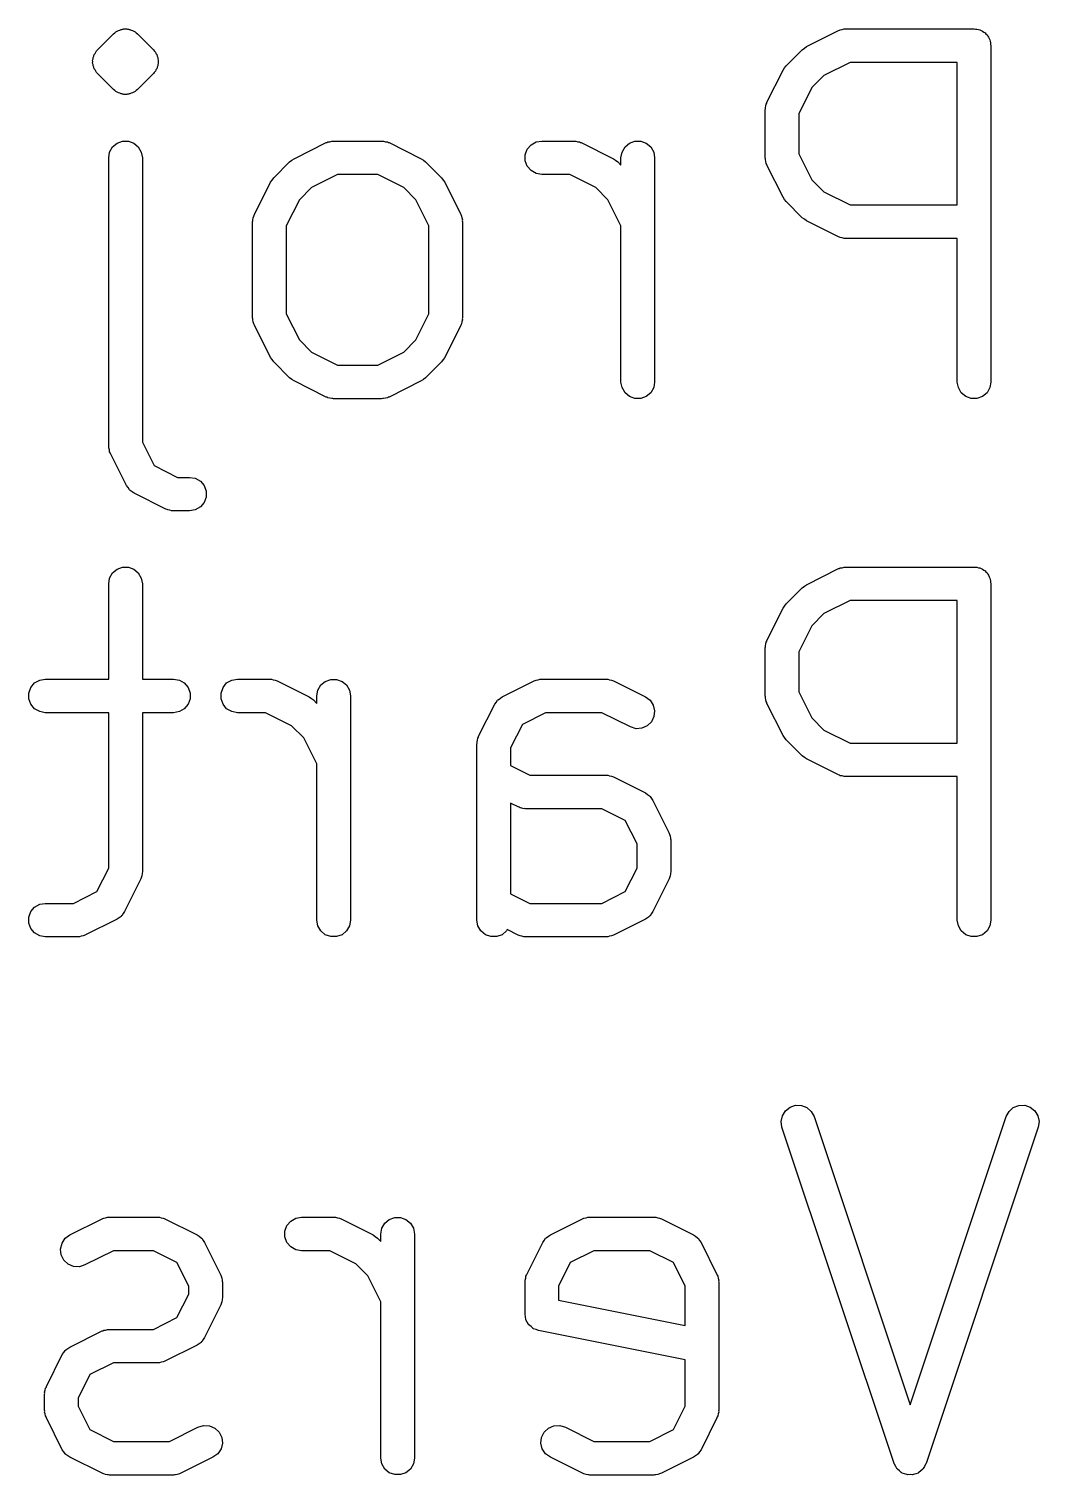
# Model space of a CAD drawing. Extents: x 105.4 to 186.8, y -135.5 to -88.6.
# Drawn here: x 158.91 to 163.41, y -112.51 to -106.06 of the extents above; entities that cross this region are included whole.
import ezdxf

# ---------------------------------------------------------------- set-up
doc = ezdxf.new("R2010")
doc.units = 0
doc.header["$MEASUREMENT"] = 0
doc.layers.add('BLACK', color=7, linetype='CONTINUOUS')

msp = doc.modelspace()

# ---------------------------------------------------------------- linework, layer by layer
at = {"layer": 'BLACK', "linetype": 'CONTINUOUS'}
for p, q in [((159.211, -106.157), (159.283, -106.086)), ((159.283, -106.086), (159.288, -106.082)), ((159.288, -106.082), (159.293, -106.077)), ((159.293, -106.077), (159.296, -106.076)), ((159.296, -106.076), (159.298, -106.074)), ((159.298, -106.074), (159.301, -106.072)), ((159.301, -106.072), (159.304, -106.071)), ((159.304, -106.071), (159.31, -106.069)), ((159.31, -106.069), (159.316, -106.066)), ((159.316, -106.066), (159.32, -106.066)), ((159.32, -106.066), (159.323, -106.065)), ((159.323, -106.065), (159.326, -106.065)), ((159.326, -106.065), (159.329, -106.064)), ((159.329, -106.064), (159.336, -106.064)), ((159.336, -106.064), (159.342, -106.064)), ((159.342, -106.064), (159.345, -106.065)), ((159.345, -106.065), (159.349, -106.065)), ((159.349, -106.065), (159.352, -106.066)), ((159.352, -106.066), (159.355, -106.066)), ((159.355, -106.066), (159.361, -106.069)), ((159.361, -106.069), (159.367, -106.071)), ((159.367, -106.071), (159.37, -106.072)), ((159.37, -106.072), (159.373, -106.074)), ((159.373, -106.074), (159.376, -106.076)), ((159.376, -106.076), (159.379, -106.077)), ((159.379, -106.077), (159.383, -106.082)), ((159.383, -106.082), (159.389, -106.086)), ((159.389, -106.086), (159.46, -106.157)), ((162.374, -106.143), (162.516, -106.071)), ((162.516, -106.071), (162.521, -106.07)), ((162.521, -106.07), (162.524, -106.068)), ((162.524, -106.068), (162.533, -106.067)), ((162.533, -106.067), (162.541, -106.064)), ((162.541, -106.064), (162.546, -106.064)), ((162.546, -106.064), (162.55, -106.064)), ((162.55, -106.064), (163.121, -106.064)), ((163.121, -106.064), (163.128, -106.065)), ((163.128, -106.065), (163.134, -106.065)), ((163.134, -106.065), (163.141, -106.067)), ((163.141, -106.067), (163.147, -106.068)), ((163.147, -106.068), (163.153, -106.071)), ((163.153, -106.071), (163.159, -106.074)), ((163.159, -106.074), (163.164, -106.078)), ((163.164, -106.078), (163.17, -106.081)), ((163.17, -106.081), (163.174, -106.086)), ((163.174, -106.086), (163.179, -106.09)), ((163.179, -106.09), (163.182, -106.096)), ((163.182, -106.096), (163.186, -106.101)), ((163.186, -106.101), (163.189, -106.107)), ((159.2, -106.173), (159.203, -106.167)), ((159.203, -106.167), (159.207, -106.162)), ((159.207, -106.162), (159.211, -106.157)), ((159.46, -106.157), (159.464, -106.162)), ((159.464, -106.162), (159.469, -106.167)), ((159.469, -106.167), (159.471, -106.173)), ((162.283, -106.228), (162.354, -106.157)), ((162.354, -106.157), (162.364, -106.15)), ((162.364, -106.15), (162.374, -106.143)), ((163.189, -106.107), (163.192, -106.113)), ((163.192, -106.113), (163.193, -106.119)), ((163.193, -106.119), (163.195, -106.126)), ((163.195, -106.126), (163.195, -106.132)), ((163.195, -106.132), (163.196, -106.139)), ((163.196, -106.139), (163.196, -107.639)), ((159.189, -106.203), (159.191, -106.197)), ((159.19, -106.21), (159.189, -106.203)), ((159.189, -106.217), (159.19, -106.21)), ((159.191, -106.223), (159.189, -106.217)), ((159.191, -106.197), (159.192, -106.191)), ((159.192, -106.229), (159.191, -106.223)), ((159.192, -106.191), (159.195, -106.185)), ((159.195, -106.235), (159.192, -106.229)), ((159.195, -106.185), (159.196, -106.178)), ((159.196, -106.178), (159.2, -106.173)), ((159.471, -106.173), (159.475, -106.178)), ((159.475, -106.178), (159.477, -106.185)), ((159.477, -106.185), (159.48, -106.191)), ((159.48, -106.229), (159.477, -106.235)), ((159.48, -106.191), (159.48, -106.197)), ((159.48, -106.197), (159.482, -106.203)), ((159.482, -106.217), (159.48, -106.223)), ((159.48, -106.223), (159.48, -106.229)), ((159.482, -106.203), (159.481, -106.21)), ((159.481, -106.21), (159.482, -106.217)), ((162.276, -106.238), (162.283, -106.228)), ((162.568, -106.214), (162.451, -106.272)), ((163.046, -106.214), (162.568, -106.214)), ((163.046, -106.849), (163.046, -106.214)), ((159.196, -106.242), (159.195, -106.235)), ((159.2, -106.247), (159.196, -106.242)), ((159.203, -106.253), (159.2, -106.247)), ((159.207, -106.258), (159.203, -106.253)), ((159.211, -106.263), (159.207, -106.258)), ((159.283, -106.334), (159.211, -106.263)), ((159.46, -106.263), (159.389, -106.334)), ((159.464, -106.258), (159.46, -106.263)), ((159.469, -106.253), (159.464, -106.258)), ((159.471, -106.247), (159.469, -106.253)), ((159.475, -106.242), (159.471, -106.247)), ((159.477, -106.235), (159.475, -106.242)), ((162.197, -106.391), (162.269, -106.248)), ((162.269, -106.248), (162.276, -106.238)), ((162.451, -106.272), (162.397, -106.326)), ((159.288, -106.338), (159.283, -106.334)), ((159.293, -106.343), (159.288, -106.338)), ((159.296, -106.344), (159.293, -106.343)), ((159.298, -106.346), (159.296, -106.344)), ((159.301, -106.348), (159.298, -106.346)), ((159.304, -106.349), (159.301, -106.348)), ((159.31, -106.351), (159.304, -106.349)), ((159.316, -106.354), (159.31, -106.351)), ((159.32, -106.354), (159.316, -106.354)), ((159.323, -106.355), (159.32, -106.354)), ((159.326, -106.355), (159.323, -106.355)), ((159.329, -106.356), (159.326, -106.355)), ((159.336, -106.356), (159.329, -106.356)), ((159.342, -106.356), (159.336, -106.356)), ((159.345, -106.355), (159.342, -106.356)), ((159.349, -106.355), (159.345, -106.355)), ((159.352, -106.354), (159.349, -106.355)), ((159.355, -106.354), (159.352, -106.354)), ((159.361, -106.351), (159.355, -106.354)), ((159.367, -106.349), (159.361, -106.351)), ((159.37, -106.348), (159.367, -106.349)), ((159.373, -106.346), (159.37, -106.348)), ((159.376, -106.344), (159.373, -106.346)), ((159.379, -106.343), (159.376, -106.344)), ((159.383, -106.338), (159.379, -106.343)), ((159.389, -106.334), (159.383, -106.338)), ((162.397, -106.326), (162.339, -106.442)), ((162.189, -106.424), (162.19, -106.42)), ((162.189, -106.639), (162.189, -106.424)), ((162.19, -106.416), (162.192, -106.407)), ((162.19, -106.42), (162.19, -106.416)), ((162.192, -106.407), (162.194, -106.399)), ((162.194, -106.399), (162.196, -106.395)), ((162.196, -106.395), (162.197, -106.391)), ((162.339, -106.442), (162.339, -106.621)), ((159.261, -106.639), (159.265, -106.613)), ((159.265, -106.613), (159.278, -106.59)), ((159.278, -106.59), (159.298, -106.574)), ((159.298, -106.574), (159.323, -106.565)), ((159.323, -106.565), (159.349, -106.565)), ((159.349, -106.565), (159.373, -106.574)), ((159.373, -106.574), (159.393, -106.59)), ((159.393, -106.59), (159.406, -106.613)), ((159.406, -106.613), (159.411, -106.639)), ((160.088, -106.643), (160.231, -106.571)), ((160.231, -106.571), (160.235, -106.57)), ((160.235, -106.57), (160.239, -106.568)), ((160.239, -106.568), (160.247, -106.567)), ((160.247, -106.567), (160.256, -106.564)), ((160.256, -106.564), (160.26, -106.564)), ((160.26, -106.564), (160.264, -106.564)), ((160.264, -106.564), (160.478, -106.564)), ((160.478, -106.564), (160.483, -106.564)), ((160.483, -106.564), (160.487, -106.564)), ((160.487, -106.564), (160.495, -106.567)), ((160.495, -106.567), (160.504, -106.568)), ((160.504, -106.568), (160.508, -106.57)), ((160.508, -106.57), (160.512, -106.571)), ((160.512, -106.571), (160.655, -106.643)), ((161.119, -106.626), (161.128, -106.601)), ((161.128, -106.601), (161.145, -106.581)), ((161.145, -106.581), (161.167, -106.568)), ((161.167, -106.568), (161.193, -106.564)), ((161.193, -106.564), (161.336, -106.564)), ((161.336, -106.564), (161.34, -106.564)), ((161.34, -106.564), (161.344, -106.564)), ((161.344, -106.564), (161.353, -106.567)), ((161.353, -106.567), (161.361, -106.568)), ((161.361, -106.568), (161.365, -106.57)), ((161.365, -106.57), (161.369, -106.571)), ((161.369, -106.571), (161.512, -106.643)), ((161.546, -106.639), (161.551, -106.613)), ((161.551, -106.613), (161.564, -106.59)), ((161.564, -106.59), (161.584, -106.574)), ((161.584, -106.574), (161.608, -106.565)), ((161.608, -106.565), (161.634, -106.565)), ((161.634, -106.565), (161.659, -106.574)), ((161.659, -106.574), (161.679, -106.59)), ((161.679, -106.59), (161.692, -106.613)), ((161.692, -106.613), (161.696, -106.639)), ((159.261, -107.924), (159.261, -106.639)), ((159.411, -106.639), (159.411, -107.907)), ((159.997, -106.728), (160.068, -106.657)), ((160.068, -106.657), (160.078, -106.65)), ((160.078, -106.65), (160.088, -106.643)), ((160.655, -106.643), (160.665, -106.65)), ((160.665, -106.65), (160.674, -106.657)), ((160.674, -106.657), (160.746, -106.728)), ((161.119, -106.652), (161.119, -106.626)), ((161.128, -106.676), (161.119, -106.652)), ((161.145, -106.696), (161.128, -106.676)), ((161.512, -106.643), (161.522, -106.65)), ((161.522, -106.65), (161.532, -106.657)), ((161.532, -106.657), (161.546, -106.672)), ((161.546, -106.672), (161.546, -106.639)), ((161.696, -106.639), (161.696, -107.639)), ((162.19, -106.643), (162.189, -106.639)), ((162.19, -106.647), (162.19, -106.643)), ((162.192, -106.656), (162.19, -106.647)), ((162.194, -106.664), (162.192, -106.656)), ((162.196, -106.668), (162.194, -106.664)), ((162.197, -106.672), (162.196, -106.668)), ((162.269, -106.815), (162.197, -106.672)), ((162.339, -106.621), (162.397, -106.737)), ((159.983, -106.748), (159.99, -106.738)), ((159.99, -106.738), (159.997, -106.728)), ((160.282, -106.714), (160.166, -106.772)), ((160.461, -106.714), (160.282, -106.714)), ((160.577, -106.772), (160.461, -106.714)), ((160.746, -106.728), (160.753, -106.738)), ((160.753, -106.738), (160.76, -106.748)), ((161.167, -106.709), (161.145, -106.696)), ((161.193, -106.714), (161.167, -106.709)), ((161.318, -106.714), (161.193, -106.714)), ((161.434, -106.772), (161.318, -106.714)), ((162.397, -106.737), (162.451, -106.791)), ((159.911, -106.891), (159.983, -106.748)), ((160.166, -106.772), (160.112, -106.826)), ((160.631, -106.826), (160.577, -106.772)), ((160.76, -106.748), (160.831, -106.891)), ((161.488, -106.826), (161.434, -106.772)), ((162.451, -106.791), (162.568, -106.849)), ((160.112, -106.826), (160.053, -106.942)), ((160.689, -106.942), (160.631, -106.826)), ((161.546, -106.942), (161.488, -106.826)), ((162.276, -106.825), (162.269, -106.815)), ((162.283, -106.834), (162.276, -106.825)), ((162.354, -106.906), (162.283, -106.834)), ((162.568, -106.849), (163.046, -106.849)), ((159.903, -106.924), (159.904, -106.92)), ((159.903, -107.353), (159.903, -106.924)), ((159.904, -106.916), (159.906, -106.907)), ((159.904, -106.92), (159.904, -106.916)), ((159.906, -106.907), (159.908, -106.899)), ((159.908, -106.899), (159.91, -106.895)), ((159.91, -106.895), (159.911, -106.891)), ((160.831, -106.891), (160.833, -106.895)), ((160.833, -106.895), (160.835, -106.899)), ((160.835, -106.899), (160.836, -106.907)), ((160.836, -106.907), (160.839, -106.916)), ((160.839, -106.916), (160.838, -106.92)), ((160.838, -106.92), (160.839, -106.924)), ((160.839, -106.924), (160.839, -107.353)), ((162.364, -106.913), (162.354, -106.906)), ((162.374, -106.92), (162.364, -106.913)), ((162.516, -106.991), (162.374, -106.92)), ((160.053, -106.942), (160.053, -107.335)), ((160.689, -107.335), (160.689, -106.942)), ((161.546, -107.639), (161.546, -106.942)), ((162.521, -106.993), (162.516, -106.991)), ((162.524, -106.995), (162.521, -106.993)), ((162.533, -106.996), (162.524, -106.995)), ((162.541, -106.999), (162.533, -106.996)), ((162.546, -106.999), (162.541, -106.999)), ((162.55, -106.999), (162.546, -106.999)), ((163.046, -106.999), (162.55, -106.999)), ((163.046, -107.639), (163.046, -106.999)), ((159.904, -107.357), (159.903, -107.353)), ((159.904, -107.361), (159.904, -107.357)), ((159.906, -107.37), (159.904, -107.361)), ((159.908, -107.379), (159.906, -107.37)), ((159.91, -107.382), (159.908, -107.379)), ((159.911, -107.386), (159.91, -107.382)), ((159.983, -107.529), (159.911, -107.386)), ((160.053, -107.335), (160.112, -107.451)), ((160.631, -107.451), (160.689, -107.335)), ((160.831, -107.386), (160.76, -107.529)), ((160.833, -107.382), (160.831, -107.386)), ((160.835, -107.379), (160.833, -107.382)), ((160.836, -107.37), (160.835, -107.379)), ((160.839, -107.361), (160.836, -107.37)), ((160.839, -107.353), (160.838, -107.357)), ((160.838, -107.357), (160.839, -107.361)), ((160.112, -107.451), (160.166, -107.506)), ((160.577, -107.506), (160.631, -107.451)), ((160.166, -107.506), (160.282, -107.564)), ((160.461, -107.564), (160.577, -107.506)), ((159.99, -107.539), (159.983, -107.529)), ((159.997, -107.549), (159.99, -107.539)), ((160.068, -107.62), (159.997, -107.549)), ((160.282, -107.564), (160.461, -107.564)), ((160.746, -107.549), (160.674, -107.62)), ((160.753, -107.539), (160.746, -107.549)), ((160.76, -107.529), (160.753, -107.539)), ((160.078, -107.627), (160.068, -107.62)), ((160.088, -107.634), (160.078, -107.627)), ((160.231, -107.706), (160.088, -107.634)), ((160.655, -107.634), (160.512, -107.706)), ((160.665, -107.627), (160.655, -107.634)), ((160.674, -107.62), (160.665, -107.627)), ((161.551, -107.664), (161.546, -107.639)), ((161.696, -107.639), (161.692, -107.664)), ((163.051, -107.664), (163.046, -107.639)), ((163.196, -107.639), (163.192, -107.664)), ((160.235, -107.707), (160.231, -107.706)), ((160.239, -107.709), (160.235, -107.707)), ((160.247, -107.711), (160.239, -107.709)), ((160.256, -107.713), (160.247, -107.711)), ((160.26, -107.713), (160.256, -107.713)), ((160.264, -107.714), (160.26, -107.713)), ((160.478, -107.714), (160.264, -107.714)), ((160.483, -107.713), (160.478, -107.714)), ((160.487, -107.713), (160.483, -107.713)), ((160.495, -107.711), (160.487, -107.713)), ((160.504, -107.709), (160.495, -107.711)), ((160.508, -107.707), (160.504, -107.709)), ((160.512, -107.706), (160.508, -107.707)), ((161.564, -107.687), (161.551, -107.664)), ((161.584, -107.704), (161.564, -107.687)), ((161.608, -107.712), (161.584, -107.704)), ((161.634, -107.712), (161.608, -107.712)), ((161.659, -107.704), (161.634, -107.712)), ((161.679, -107.687), (161.659, -107.704)), ((161.692, -107.664), (161.679, -107.687)), ((163.064, -107.687), (163.051, -107.664)), ((163.084, -107.704), (163.064, -107.687)), ((163.108, -107.712), (163.084, -107.704)), ((163.134, -107.712), (163.108, -107.712)), ((163.159, -107.704), (163.134, -107.712)), ((163.179, -107.687), (163.159, -107.704)), ((163.192, -107.664), (163.179, -107.687)), ((159.411, -107.907), (159.463, -108.011)), ((159.261, -107.929), (159.261, -107.924)), ((159.261, -107.933), (159.261, -107.929)), ((159.264, -107.941), (159.261, -107.933)), ((159.265, -107.95), (159.264, -107.941)), ((159.267, -107.954), (159.265, -107.95)), ((159.269, -107.958), (159.267, -107.954)), ((159.34, -108.101), (159.269, -107.958)), ((159.463, -108.011), (159.568, -108.064)), ((159.347, -108.11), (159.34, -108.101)), ((159.568, -108.064), (159.621, -108.064)), ((159.621, -108.064), (159.647, -108.068)), ((159.647, -108.068), (159.67, -108.081)), ((159.67, -108.081), (159.686, -108.101)), ((159.686, -108.101), (159.695, -108.126)), ((159.353, -108.119), (159.347, -108.11)), ((159.354, -108.12), (159.353, -108.119)), ((159.356, -108.122), (159.354, -108.12)), ((159.365, -108.128), (159.356, -108.122)), ((159.374, -108.134), (159.365, -108.128)), ((159.516, -108.206), (159.374, -108.134)), ((159.695, -108.152), (159.686, -108.176)), ((159.695, -108.126), (159.695, -108.152)), ((159.521, -108.207), (159.516, -108.206)), ((159.524, -108.209), (159.521, -108.207)), ((159.533, -108.211), (159.524, -108.209)), ((159.541, -108.213), (159.533, -108.211)), ((159.546, -108.213), (159.541, -108.213)), ((159.55, -108.214), (159.546, -108.213)), ((159.621, -108.214), (159.55, -108.214)), ((159.647, -108.209), (159.621, -108.214)), ((159.67, -108.196), (159.647, -108.209)), ((159.686, -108.176), (159.67, -108.196)), ((159.278, -108.49), (159.298, -108.474)), ((159.298, -108.474), (159.323, -108.465)), ((159.323, -108.465), (159.349, -108.465)), ((159.349, -108.465), (159.373, -108.474)), ((159.373, -108.474), (159.393, -108.49)), ((162.374, -108.543), (162.516, -108.471)), ((162.516, -108.471), (162.521, -108.47)), ((162.521, -108.47), (162.524, -108.468)), ((162.524, -108.468), (162.533, -108.467)), ((162.533, -108.467), (162.541, -108.464)), ((162.541, -108.464), (162.546, -108.464)), ((162.546, -108.464), (162.55, -108.464)), ((162.55, -108.464), (163.121, -108.464)), ((163.121, -108.464), (163.128, -108.465)), ((163.128, -108.465), (163.134, -108.465)), ((163.134, -108.465), (163.141, -108.467)), ((163.141, -108.467), (163.147, -108.468)), ((163.147, -108.468), (163.153, -108.471)), ((163.153, -108.471), (163.159, -108.474)), ((163.159, -108.474), (163.164, -108.478)), ((163.164, -108.478), (163.17, -108.481)), ((163.17, -108.481), (163.174, -108.486)), ((163.174, -108.486), (163.179, -108.49)), ((159.261, -108.539), (159.265, -108.513)), ((159.261, -108.964), (159.261, -108.539)), ((159.265, -108.513), (159.278, -108.49)), ((159.393, -108.49), (159.406, -108.513)), ((159.406, -108.513), (159.411, -108.539)), ((159.411, -108.539), (159.411, -108.964)), ((162.354, -108.557), (162.364, -108.55)), ((162.364, -108.55), (162.374, -108.543)), ((163.179, -108.49), (163.182, -108.496)), ((163.182, -108.496), (163.186, -108.501)), ((163.186, -108.501), (163.189, -108.507)), ((163.189, -108.507), (163.192, -108.513)), ((163.192, -108.513), (163.193, -108.519)), ((163.193, -108.519), (163.195, -108.526)), ((163.195, -108.526), (163.195, -108.532)), ((163.195, -108.532), (163.196, -108.539)), ((163.196, -108.539), (163.196, -110.039)), ((162.283, -108.628), (162.354, -108.557)), ((162.568, -108.614), (162.451, -108.672)), ((163.046, -108.614), (162.568, -108.614)), ((163.046, -109.249), (163.046, -108.614)), ((162.197, -108.791), (162.269, -108.648)), ((162.269, -108.648), (162.276, -108.638)), ((162.276, -108.638), (162.283, -108.628)), ((162.451, -108.672), (162.397, -108.726)), ((162.397, -108.726), (162.339, -108.842)), ((162.19, -108.816), (162.192, -108.807)), ((162.192, -108.807), (162.194, -108.799)), ((162.194, -108.799), (162.196, -108.795)), ((162.196, -108.795), (162.197, -108.791)), ((162.189, -108.824), (162.19, -108.82)), ((162.189, -109.039), (162.189, -108.824)), ((162.19, -108.82), (162.19, -108.816)), ((162.339, -108.842), (162.339, -109.021)), ((158.905, -109.026), (158.914, -109.001)), ((158.914, -109.001), (158.93, -108.981)), ((158.93, -108.981), (158.953, -108.968)), ((158.953, -108.968), (158.978, -108.964)), ((158.978, -108.964), (159.261, -108.964)), ((159.411, -108.964), (159.55, -108.964)), ((159.55, -108.964), (159.576, -108.968)), ((159.576, -108.968), (159.598, -108.981)), ((159.598, -108.981), (159.615, -109.001)), ((159.615, -109.001), (159.624, -109.026)), ((159.762, -109.026), (159.771, -109.001)), ((159.771, -109.001), (159.787, -108.981)), ((159.787, -108.981), (159.81, -108.968)), ((159.81, -108.968), (159.836, -108.964)), ((159.836, -108.964), (159.978, -108.964)), ((159.978, -108.964), (159.983, -108.964)), ((159.983, -108.964), (159.987, -108.964)), ((159.987, -108.964), (159.995, -108.967)), ((159.995, -108.967), (160.004, -108.968)), ((160.004, -108.968), (160.008, -108.97)), ((160.008, -108.97), (160.012, -108.971)), ((160.012, -108.971), (160.155, -109.043)), ((160.194, -109.013), (160.207, -108.99)), ((160.207, -108.99), (160.227, -108.974)), ((160.227, -108.974), (160.251, -108.965)), ((160.251, -108.965), (160.277, -108.965)), ((160.277, -108.965), (160.302, -108.974)), ((160.302, -108.974), (160.322, -108.99)), ((160.322, -108.99), (160.335, -109.013)), ((161.016, -109.043), (161.159, -108.971)), ((161.159, -108.971), (161.163, -108.97)), ((161.163, -108.97), (161.167, -108.968)), ((161.167, -108.968), (161.176, -108.967)), ((161.176, -108.967), (161.184, -108.964)), ((161.184, -108.964), (161.189, -108.964)), ((161.189, -108.964), (161.193, -108.964)), ((161.193, -108.964), (161.478, -108.964)), ((161.478, -108.964), (161.483, -108.964)), ((161.483, -108.964), (161.487, -108.964)), ((161.487, -108.964), (161.495, -108.967)), ((161.495, -108.967), (161.504, -108.968)), ((161.504, -108.968), (161.508, -108.97)), ((161.508, -108.97), (161.512, -108.971)), ((161.512, -108.971), (161.655, -109.043)), ((158.905, -109.052), (158.905, -109.026)), ((158.914, -109.076), (158.905, -109.052)), ((159.624, -109.052), (159.615, -109.076)), ((159.624, -109.026), (159.624, -109.052)), ((159.762, -109.052), (159.762, -109.026)), ((159.771, -109.076), (159.762, -109.052)), ((160.155, -109.043), (160.165, -109.05)), ((160.165, -109.05), (160.174, -109.057)), ((160.174, -109.057), (160.189, -109.072)), ((160.189, -109.039), (160.194, -109.013)), ((160.189, -109.072), (160.189, -109.039)), ((160.335, -109.013), (160.339, -109.039)), ((160.339, -109.039), (160.339, -110.039)), ((160.983, -109.076), (160.989, -109.068)), ((160.989, -109.068), (160.995, -109.058)), ((160.995, -109.058), (160.997, -109.057)), ((160.997, -109.057), (160.998, -109.056)), ((160.998, -109.056), (161.008, -109.049)), ((161.008, -109.049), (161.016, -109.043)), ((161.655, -109.043), (161.676, -109.058)), ((161.676, -109.058), (161.69, -109.08)), ((162.19, -109.043), (162.189, -109.039)), ((162.19, -109.047), (162.19, -109.043)), ((162.192, -109.056), (162.19, -109.047)), ((162.194, -109.064), (162.192, -109.056)), ((162.196, -109.068), (162.194, -109.064)), ((162.197, -109.072), (162.196, -109.068)), ((162.339, -109.021), (162.397, -109.137)), ((158.93, -109.096), (158.914, -109.076)), ((158.953, -109.109), (158.93, -109.096)), ((158.978, -109.114), (158.953, -109.109)), ((159.261, -109.114), (158.978, -109.114)), ((159.261, -109.807), (159.261, -109.114)), ((159.55, -109.114), (159.411, -109.114)), ((159.411, -109.114), (159.411, -109.824)), ((159.576, -109.109), (159.55, -109.114)), ((159.598, -109.096), (159.576, -109.109)), ((159.615, -109.076), (159.598, -109.096)), ((159.787, -109.096), (159.771, -109.076)), ((159.81, -109.109), (159.787, -109.096)), ((159.836, -109.114), (159.81, -109.109)), ((159.961, -109.114), (159.836, -109.114)), ((160.077, -109.172), (159.961, -109.114)), ((160.911, -109.219), (160.983, -109.076)), ((161.21, -109.114), (161.106, -109.166)), ((161.461, -109.114), (161.21, -109.114)), ((161.588, -109.177), (161.461, -109.114)), ((161.693, -109.131), (161.682, -109.155)), ((161.69, -109.08), (161.696, -109.106)), ((161.696, -109.106), (161.693, -109.131)), ((162.269, -109.215), (162.197, -109.072)), ((160.131, -109.226), (160.077, -109.172)), ((161.106, -109.166), (161.053, -109.271)), ((161.613, -109.185), (161.588, -109.177)), ((161.639, -109.183), (161.613, -109.185)), ((161.663, -109.173), (161.639, -109.183)), ((161.682, -109.155), (161.663, -109.173)), ((162.397, -109.137), (162.451, -109.191)), ((162.451, -109.191), (162.568, -109.249)), ((160.189, -109.342), (160.131, -109.226)), ((160.903, -109.253), (160.904, -109.249)), ((160.903, -110.039), (160.903, -109.253)), ((160.904, -109.244), (160.906, -109.236)), ((160.904, -109.249), (160.904, -109.244)), ((160.906, -109.236), (160.908, -109.227)), ((160.908, -109.227), (160.91, -109.223)), ((160.91, -109.223), (160.911, -109.219)), ((162.276, -109.225), (162.269, -109.215)), ((162.283, -109.234), (162.276, -109.225)), ((162.354, -109.306), (162.283, -109.234)), ((162.568, -109.249), (163.046, -109.249)), ((161.053, -109.271), (161.053, -109.349)), ((162.364, -109.313), (162.354, -109.306)), ((162.374, -109.32), (162.364, -109.313)), ((162.516, -109.391), (162.374, -109.32)), ((160.189, -110.039), (160.189, -109.342)), ((161.053, -109.349), (161.139, -109.392)), ((161.139, -109.392), (161.478, -109.392)), ((161.478, -109.392), (161.483, -109.393)), ((162.521, -109.393), (162.516, -109.391)), ((161.483, -109.393), (161.487, -109.393)), ((161.487, -109.393), (161.495, -109.395)), ((161.495, -109.395), (161.504, -109.397)), ((161.504, -109.397), (161.508, -109.399)), ((161.508, -109.399), (161.512, -109.4)), ((161.512, -109.4), (161.655, -109.471)), ((162.524, -109.395), (162.521, -109.393)), ((162.533, -109.396), (162.524, -109.395)), ((162.541, -109.399), (162.533, -109.396)), ((162.546, -109.399), (162.541, -109.399)), ((162.55, -109.399), (162.546, -109.399)), ((163.046, -109.399), (162.55, -109.399)), ((163.046, -110.039), (163.046, -109.399)), ((161.088, -109.534), (161.053, -109.517)), ((161.053, -109.517), (161.053, -109.921)), ((161.655, -109.471), (161.664, -109.478)), ((161.664, -109.478), (161.673, -109.484)), ((161.673, -109.484), (161.674, -109.486)), ((161.674, -109.486), (161.676, -109.487)), ((161.676, -109.487), (161.682, -109.496)), ((161.682, -109.496), (161.688, -109.505)), ((161.688, -109.505), (161.76, -109.648)), ((161.092, -109.535), (161.088, -109.534)), ((161.096, -109.538), (161.092, -109.535)), ((161.104, -109.539), (161.096, -109.538)), ((161.113, -109.542), (161.104, -109.539)), ((161.117, -109.541), (161.113, -109.542)), ((161.121, -109.542), (161.117, -109.541)), ((161.461, -109.542), (161.121, -109.542)), ((161.565, -109.594), (161.461, -109.542)), ((161.618, -109.699), (161.565, -109.594)), ((161.76, -109.648), (161.761, -109.652)), ((161.618, -109.807), (161.618, -109.699)), ((161.761, -109.652), (161.763, -109.656)), ((161.763, -109.656), (161.765, -109.664)), ((161.765, -109.664), (161.767, -109.673)), ((161.767, -109.673), (161.767, -109.677)), ((161.767, -109.677), (161.768, -109.681)), ((161.768, -109.681), (161.768, -109.824)), ((159.208, -109.911), (159.261, -109.807)), ((159.408, -109.841), (159.406, -109.85)), ((159.41, -109.833), (159.408, -109.841)), ((159.411, -109.824), (159.41, -109.829)), ((159.41, -109.829), (159.41, -109.833)), ((161.565, -109.911), (161.618, -109.807)), ((161.765, -109.841), (161.763, -109.85)), ((161.767, -109.833), (161.765, -109.841)), ((161.768, -109.824), (161.767, -109.829)), ((161.767, -109.829), (161.767, -109.833)), ((159.403, -109.858), (159.331, -110.001)), ((159.404, -109.854), (159.403, -109.858)), ((159.406, -109.85), (159.404, -109.854)), ((161.76, -109.858), (161.688, -110.001)), ((161.761, -109.854), (161.76, -109.858)), ((161.763, -109.85), (161.761, -109.854)), ((158.93, -109.981), (158.953, -109.968)), ((158.953, -109.968), (158.978, -109.964)), ((158.978, -109.964), (159.104, -109.964)), ((159.104, -109.964), (159.208, -109.911)), ((161.053, -109.921), (161.139, -109.964)), ((161.139, -109.964), (161.461, -109.964)), ((161.461, -109.964), (161.565, -109.911)), ((158.905, -110.026), (158.914, -110.001)), ((158.905, -110.052), (158.905, -110.026)), ((158.914, -110.001), (158.93, -109.981)), ((159.298, -110.034), (159.155, -110.106)), ((159.307, -110.028), (159.298, -110.034)), ((159.316, -110.022), (159.307, -110.028)), ((159.317, -110.02), (159.316, -110.022)), ((159.319, -110.019), (159.317, -110.02)), ((159.325, -110.01), (159.319, -110.019)), ((159.331, -110.001), (159.325, -110.01)), ((161.655, -110.034), (161.512, -110.106)), ((161.664, -110.028), (161.655, -110.034)), ((161.673, -110.022), (161.664, -110.028)), ((161.674, -110.02), (161.673, -110.022)), ((161.676, -110.019), (161.674, -110.02)), ((161.682, -110.01), (161.676, -110.019)), ((161.688, -110.001), (161.682, -110.01)), ((158.914, -110.076), (158.905, -110.052)), ((158.93, -110.096), (158.914, -110.076)), ((158.953, -110.109), (158.93, -110.096)), ((160.194, -110.064), (160.189, -110.039)), ((160.207, -110.087), (160.194, -110.064)), ((160.227, -110.104), (160.207, -110.087)), ((160.322, -110.087), (160.302, -110.104)), ((160.335, -110.064), (160.322, -110.087)), ((160.339, -110.039), (160.335, -110.064)), ((160.908, -110.064), (160.903, -110.039)), ((160.921, -110.087), (160.908, -110.064)), ((160.941, -110.104), (160.921, -110.087)), ((161.036, -110.087), (161.016, -110.104)), ((161.039, -110.081), (161.036, -110.087)), ((161.088, -110.106), (161.039, -110.081)), ((163.051, -110.064), (163.046, -110.039)), ((163.064, -110.087), (163.051, -110.064)), ((163.084, -110.104), (163.064, -110.087)), ((163.179, -110.087), (163.159, -110.104)), ((163.192, -110.064), (163.179, -110.087)), ((163.196, -110.039), (163.192, -110.064)), ((158.978, -110.114), (158.953, -110.109)), ((159.121, -110.114), (158.978, -110.114)), ((159.126, -110.113), (159.121, -110.114)), ((159.13, -110.113), (159.126, -110.113)), ((159.138, -110.111), (159.13, -110.113)), ((159.147, -110.109), (159.138, -110.111)), ((159.151, -110.107), (159.147, -110.109)), ((159.155, -110.106), (159.151, -110.107)), ((160.251, -110.112), (160.227, -110.104)), ((160.277, -110.112), (160.251, -110.112)), ((160.302, -110.104), (160.277, -110.112)), ((160.965, -110.112), (160.941, -110.104)), ((160.992, -110.112), (160.965, -110.112)), ((161.016, -110.104), (160.992, -110.112)), ((161.092, -110.107), (161.088, -110.106)), ((161.096, -110.109), (161.092, -110.107)), ((161.104, -110.111), (161.096, -110.109)), ((161.113, -110.113), (161.104, -110.111)), ((161.117, -110.113), (161.113, -110.113)), ((161.121, -110.114), (161.117, -110.113)), ((161.478, -110.114), (161.121, -110.114)), ((161.483, -110.113), (161.478, -110.114)), ((161.487, -110.113), (161.483, -110.113)), ((161.495, -110.111), (161.487, -110.113)), ((161.504, -110.109), (161.495, -110.111)), ((161.508, -110.107), (161.504, -110.109)), ((161.512, -110.106), (161.508, -110.107)), ((163.108, -110.112), (163.084, -110.104)), ((163.134, -110.112), (163.108, -110.112)), ((163.159, -110.104), (163.134, -110.112)), ((162.28, -110.889), (162.3, -110.873)), ((162.3, -110.873), (162.325, -110.864)), ((162.325, -110.864), (162.351, -110.865)), ((162.351, -110.865), (162.375, -110.875)), ((162.375, -110.875), (162.394, -110.892)), ((163.277, -110.892), (163.296, -110.875)), ((163.296, -110.875), (163.321, -110.865)), ((163.321, -110.865), (163.347, -110.864)), ((163.347, -110.864), (163.371, -110.873)), ((163.371, -110.873), (163.392, -110.889)), ((162.261, -110.937), (162.266, -110.911)), ((162.264, -110.962), (162.261, -110.937)), ((162.266, -110.911), (162.28, -110.889)), ((162.394, -110.892), (162.407, -110.915)), ((162.407, -110.915), (162.836, -112.201)), ((162.836, -112.201), (163.264, -110.915)), ((163.264, -110.915), (163.277, -110.892)), ((163.392, -110.889), (163.405, -110.911)), ((163.405, -110.911), (163.411, -110.937)), ((163.411, -110.937), (163.407, -110.962)), ((162.764, -112.462), (162.264, -110.962)), ((163.407, -110.962), (162.907, -112.462)), ((159.088, -111.443), (159.231, -111.371)), ((159.231, -111.371), (159.235, -111.37)), ((159.235, -111.37), (159.239, -111.368)), ((159.239, -111.368), (159.247, -111.367)), ((159.247, -111.367), (159.256, -111.364)), ((159.256, -111.364), (159.26, -111.364)), ((159.26, -111.364), (159.264, -111.364)), ((159.264, -111.364), (159.478, -111.364)), ((159.478, -111.364), (159.483, -111.364)), ((159.483, -111.364), (159.487, -111.364)), ((159.487, -111.364), (159.495, -111.367)), ((159.495, -111.367), (159.504, -111.368)), ((159.504, -111.368), (159.508, -111.37)), ((159.508, -111.37), (159.512, -111.371)), ((159.512, -111.371), (159.655, -111.443)), ((160.056, -111.401), (160.073, -111.381)), ((160.073, -111.381), (160.096, -111.368)), ((160.096, -111.368), (160.121, -111.364)), ((160.121, -111.364), (160.264, -111.364)), ((160.264, -111.364), (160.268, -111.364)), ((160.268, -111.364), (160.273, -111.364)), ((160.273, -111.364), (160.281, -111.367)), ((160.281, -111.367), (160.29, -111.368)), ((160.29, -111.368), (160.294, -111.37)), ((160.294, -111.37), (160.298, -111.371)), ((160.298, -111.371), (160.441, -111.443)), ((160.479, -111.413), (160.492, -111.39)), ((160.492, -111.39), (160.512, -111.374)), ((160.512, -111.374), (160.537, -111.365)), ((160.537, -111.365), (160.563, -111.365)), ((160.563, -111.365), (160.587, -111.374)), ((160.587, -111.374), (160.607, -111.39)), ((160.607, -111.39), (160.62, -111.413)), ((161.231, -111.443), (161.374, -111.371)), ((161.374, -111.371), (161.378, -111.37)), ((161.378, -111.37), (161.381, -111.368)), ((161.381, -111.368), (161.39, -111.367)), ((161.39, -111.367), (161.398, -111.364)), ((161.398, -111.364), (161.403, -111.364)), ((161.403, -111.364), (161.407, -111.364)), ((161.407, -111.364), (161.693, -111.364)), ((161.693, -111.364), (161.697, -111.364)), ((161.697, -111.364), (161.701, -111.364)), ((161.701, -111.364), (161.71, -111.367)), ((161.71, -111.367), (161.718, -111.368)), ((161.718, -111.368), (161.722, -111.37)), ((161.722, -111.37), (161.726, -111.371)), ((161.726, -111.371), (161.869, -111.443)), ((159.067, -111.458), (159.088, -111.443)), ((159.655, -111.443), (159.664, -111.449)), ((159.664, -111.449), (159.673, -111.456)), ((159.673, -111.456), (159.674, -111.457)), ((160.047, -111.426), (160.056, -111.401)), ((160.047, -111.452), (160.047, -111.426)), ((160.056, -111.476), (160.047, -111.452)), ((160.441, -111.443), (160.45, -111.45)), ((160.45, -111.45), (160.46, -111.457)), ((160.475, -111.439), (160.479, -111.413)), ((160.475, -111.472), (160.475, -111.439)), ((160.62, -111.413), (160.625, -111.439)), ((160.625, -111.439), (160.625, -112.439)), ((161.211, -111.457), (161.213, -111.456)), ((161.213, -111.456), (161.222, -111.449)), ((161.222, -111.449), (161.231, -111.443)), ((161.869, -111.443), (161.878, -111.449)), ((161.878, -111.449), (161.887, -111.456)), ((161.887, -111.456), (161.888, -111.457)), ((159.046, -111.506), (159.053, -111.48)), ((159.049, -111.531), (159.046, -111.506)), ((159.053, -111.48), (159.067, -111.458)), ((159.282, -111.514), (159.155, -111.577)), ((159.461, -111.514), (159.282, -111.514)), ((159.565, -111.566), (159.461, -111.514)), ((159.674, -111.457), (159.676, -111.458)), ((159.676, -111.458), (159.682, -111.468)), ((159.682, -111.468), (159.688, -111.476)), ((159.688, -111.476), (159.76, -111.619)), ((160.073, -111.496), (160.056, -111.476)), ((160.096, -111.509), (160.073, -111.496)), ((160.121, -111.514), (160.096, -111.509)), ((160.247, -111.514), (160.121, -111.514)), ((160.363, -111.572), (160.247, -111.514)), ((160.46, -111.457), (160.475, -111.472)), ((161.126, -111.619), (161.197, -111.476)), ((161.197, -111.476), (161.204, -111.468)), ((161.204, -111.468), (161.21, -111.458)), ((161.21, -111.458), (161.211, -111.457)), ((161.425, -111.514), (161.32, -111.566)), ((161.675, -111.514), (161.425, -111.514)), ((161.78, -111.566), (161.675, -111.514)), ((161.888, -111.457), (161.89, -111.458)), ((161.89, -111.458), (161.896, -111.468)), ((161.896, -111.468), (161.903, -111.476)), ((161.903, -111.476), (161.974, -111.619)), ((159.061, -111.555), (159.049, -111.531)), ((159.08, -111.573), (159.061, -111.555)), ((159.104, -111.583), (159.08, -111.573)), ((159.13, -111.585), (159.104, -111.583)), ((159.155, -111.577), (159.13, -111.585)), ((159.618, -111.671), (159.565, -111.566)), ((160.417, -111.626), (160.363, -111.572)), ((161.32, -111.566), (161.268, -111.671)), ((161.832, -111.671), (161.78, -111.566)), ((159.76, -111.619), (159.761, -111.623)), ((159.761, -111.623), (159.763, -111.627)), ((159.763, -111.627), (159.765, -111.636)), ((159.765, -111.636), (159.767, -111.644)), ((159.767, -111.644), (159.767, -111.649)), ((159.767, -111.649), (159.768, -111.653)), ((160.475, -111.742), (160.417, -111.626)), ((161.118, -111.644), (161.121, -111.636)), ((161.119, -111.649), (161.118, -111.644)), ((161.118, -111.653), (161.119, -111.649)), ((161.121, -111.636), (161.122, -111.627)), ((161.122, -111.627), (161.124, -111.623)), ((161.124, -111.623), (161.126, -111.619)), ((161.974, -111.619), (161.975, -111.623)), ((161.975, -111.623), (161.978, -111.627)), ((161.978, -111.627), (161.979, -111.636)), ((161.979, -111.636), (161.982, -111.644)), ((161.982, -111.644), (161.981, -111.649)), ((161.981, -111.649), (161.982, -111.653)), ((159.565, -111.811), (159.618, -111.707)), ((159.618, -111.707), (159.618, -111.671)), ((159.768, -111.653), (159.768, -111.724)), ((161.118, -111.796), (161.118, -111.653)), ((161.268, -111.671), (161.268, -111.734)), ((161.832, -111.847), (161.832, -111.671)), ((161.982, -111.653), (161.982, -112.224)), ((159.76, -111.758), (159.688, -111.901)), ((159.761, -111.754), (159.76, -111.758)), ((159.763, -111.75), (159.761, -111.754)), ((159.765, -111.741), (159.763, -111.75)), ((159.767, -111.733), (159.765, -111.741)), ((159.768, -111.724), (159.767, -111.729)), ((159.767, -111.729), (159.767, -111.733)), ((160.475, -112.439), (160.475, -111.742)), ((161.268, -111.734), (161.832, -111.847)), ((159.461, -111.864), (159.565, -111.811)), ((161.12, -111.808), (161.118, -111.796)), ((161.122, -111.82), (161.12, -111.808)), ((161.122, -111.821), (161.122, -111.82)), ((161.128, -111.832), (161.122, -111.821)), ((161.122, -111.821), (161.122, -111.821)), ((161.134, -111.843), (161.128, -111.832)), ((161.135, -111.843), (161.134, -111.843)), ((161.135, -111.844), (161.135, -111.843)), ((159.088, -111.943), (159.231, -111.871)), ((159.231, -111.871), (159.235, -111.87)), ((159.235, -111.87), (159.239, -111.868)), ((159.239, -111.868), (159.247, -111.867)), ((159.247, -111.867), (159.256, -111.864)), ((159.256, -111.864), (159.26, -111.864)), ((159.26, -111.864), (159.264, -111.864)), ((159.264, -111.864), (159.461, -111.864)), ((159.688, -111.901), (159.682, -111.91)), ((161.145, -111.852), (161.135, -111.844)), ((161.154, -111.86), (161.145, -111.852)), ((161.155, -111.86), (161.154, -111.86)), ((161.155, -111.861), (161.155, -111.86)), ((161.167, -111.865), (161.155, -111.861)), ((161.178, -111.869), (161.167, -111.865)), ((161.832, -112), (161.178, -111.869)), ((159.054, -111.976), (159.061, -111.968)), ((159.061, -111.968), (159.067, -111.958)), ((159.067, -111.958), (159.069, -111.957)), ((159.069, -111.957), (159.07, -111.956)), ((159.07, -111.956), (159.079, -111.949)), ((159.079, -111.949), (159.088, -111.943)), ((159.655, -111.934), (159.512, -112.006)), ((159.664, -111.928), (159.655, -111.934)), ((159.673, -111.922), (159.664, -111.928)), ((159.674, -111.92), (159.673, -111.922)), ((159.676, -111.919), (159.674, -111.92)), ((159.682, -111.91), (159.676, -111.919)), ((158.983, -112.119), (159.054, -111.976)), ((159.282, -112.014), (159.177, -112.066)), ((159.478, -112.014), (159.282, -112.014)), ((159.483, -112.013), (159.478, -112.014)), ((159.487, -112.013), (159.483, -112.013)), ((159.495, -112.011), (159.487, -112.013)), ((159.504, -112.009), (159.495, -112.011)), ((159.508, -112.007), (159.504, -112.009)), ((159.512, -112.006), (159.508, -112.007)), ((161.832, -112.207), (161.832, -112)), ((159.177, -112.066), (159.125, -112.171)), ((158.975, -112.144), (158.978, -112.136)), ((158.976, -112.149), (158.975, -112.144)), ((158.975, -112.153), (158.976, -112.149)), ((158.975, -112.224), (158.975, -112.153)), ((158.978, -112.136), (158.979, -112.127)), ((158.979, -112.127), (158.982, -112.123)), ((158.982, -112.123), (158.983, -112.119)), ((158.976, -112.229), (158.975, -112.224)), ((158.975, -112.233), (158.976, -112.229)), ((159.125, -112.171), (159.125, -112.207)), ((159.125, -112.207), (159.177, -112.311)), ((161.78, -112.311), (161.832, -112.207)), ((161.982, -112.224), (161.981, -112.229)), ((161.981, -112.229), (161.982, -112.233)), ((158.978, -112.241), (158.975, -112.233)), ((158.979, -112.25), (158.978, -112.241)), ((158.982, -112.254), (158.979, -112.25)), ((158.983, -112.258), (158.982, -112.254)), ((159.054, -112.401), (158.983, -112.258)), ((159.659, -112.3), (159.684, -112.293)), ((159.684, -112.293), (159.71, -112.294)), ((159.71, -112.294), (159.734, -112.305)), ((161.223, -112.305), (161.247, -112.294)), ((161.247, -112.294), (161.273, -112.293)), ((161.273, -112.293), (161.298, -112.3)), ((161.974, -112.258), (161.903, -112.401)), ((161.975, -112.254), (161.974, -112.258)), ((161.978, -112.25), (161.975, -112.254)), ((161.979, -112.241), (161.978, -112.25)), ((161.982, -112.233), (161.979, -112.241)), ((159.177, -112.311), (159.282, -112.364)), ((159.532, -112.364), (159.659, -112.3)), ((159.734, -112.305), (159.753, -112.322)), ((159.753, -112.322), (159.765, -112.346)), ((159.765, -112.346), (159.768, -112.372)), ((161.189, -112.372), (161.192, -112.346)), ((161.192, -112.346), (161.204, -112.322)), ((161.204, -112.322), (161.223, -112.305)), ((161.298, -112.3), (161.425, -112.364)), ((161.675, -112.364), (161.78, -112.311)), ((159.061, -112.41), (159.054, -112.401)), ((159.067, -112.419), (159.061, -112.41)), ((159.069, -112.42), (159.067, -112.419)), ((159.07, -112.422), (159.069, -112.42)), ((159.079, -112.428), (159.07, -112.422)), ((159.282, -112.364), (159.532, -112.364)), ((159.747, -112.419), (159.726, -112.434)), ((159.762, -112.397), (159.747, -112.419)), ((159.768, -112.372), (159.762, -112.397)), ((161.195, -112.397), (161.189, -112.372)), ((161.21, -112.419), (161.195, -112.397)), ((161.231, -112.434), (161.21, -112.419)), ((161.425, -112.364), (161.675, -112.364)), ((161.887, -112.422), (161.878, -112.428)), ((161.888, -112.42), (161.887, -112.422)), ((161.89, -112.419), (161.888, -112.42)), ((161.896, -112.41), (161.89, -112.419)), ((161.903, -112.401), (161.896, -112.41)), ((159.088, -112.434), (159.079, -112.428)), ((159.231, -112.506), (159.088, -112.434)), ((159.726, -112.434), (159.583, -112.506)), ((160.479, -112.464), (160.475, -112.439)), ((160.492, -112.487), (160.479, -112.464)), ((160.512, -112.504), (160.492, -112.487)), ((160.607, -112.487), (160.587, -112.504)), ((160.62, -112.464), (160.607, -112.487)), ((160.625, -112.439), (160.62, -112.464)), ((161.374, -112.506), (161.231, -112.434)), ((161.869, -112.434), (161.726, -112.506)), ((161.878, -112.428), (161.869, -112.434)), ((162.765, -112.464), (162.764, -112.462)), ((162.766, -112.466), (162.765, -112.464)), ((162.772, -112.476), (162.766, -112.466)), ((162.777, -112.485), (162.772, -112.476)), ((162.778, -112.487), (162.777, -112.485)), ((162.78, -112.488), (162.778, -112.487)), ((162.788, -112.495), (162.78, -112.488)), ((162.892, -112.488), (162.883, -112.495)), ((162.893, -112.487), (162.892, -112.488)), ((162.894, -112.485), (162.893, -112.487)), ((162.9, -112.476), (162.894, -112.485)), ((162.905, -112.466), (162.9, -112.476)), ((162.906, -112.464), (162.905, -112.466)), ((162.907, -112.462), (162.906, -112.464)), ((159.235, -112.507), (159.231, -112.506)), ((159.239, -112.509), (159.235, -112.507)), ((159.247, -112.511), (159.239, -112.509)), ((159.256, -112.513), (159.247, -112.511)), ((159.26, -112.513), (159.256, -112.513)), ((159.264, -112.514), (159.26, -112.513)), ((159.55, -112.514), (159.264, -112.514)), ((159.554, -112.513), (159.55, -112.514)), ((159.559, -112.513), (159.554, -112.513)), ((159.567, -112.511), (159.559, -112.513)), ((159.576, -112.509), (159.567, -112.511)), ((159.579, -112.507), (159.576, -112.509)), ((159.583, -112.506), (159.579, -112.507)), ((160.537, -112.512), (160.512, -112.504)), ((160.563, -112.512), (160.537, -112.512)), ((160.587, -112.504), (160.563, -112.512)), ((161.378, -112.507), (161.374, -112.506)), ((161.381, -112.509), (161.378, -112.507)), ((161.39, -112.511), (161.381, -112.509)), ((161.398, -112.513), (161.39, -112.511)), ((161.403, -112.513), (161.398, -112.513)), ((161.407, -112.514), (161.403, -112.513)), ((161.693, -112.514), (161.407, -112.514)), ((161.697, -112.513), (161.693, -112.514)), ((161.701, -112.513), (161.697, -112.513)), ((161.71, -112.511), (161.701, -112.513)), ((161.718, -112.509), (161.71, -112.511)), ((161.722, -112.507), (161.718, -112.509)), ((161.726, -112.506), (161.722, -112.507)), ((162.796, -112.502), (162.788, -112.495)), ((162.798, -112.503), (162.796, -112.502)), ((162.8, -112.505), (162.798, -112.503)), ((162.81, -112.508), (162.8, -112.505)), ((162.821, -112.512), (162.81, -112.508)), ((162.823, -112.512), (162.821, -112.512)), ((162.825, -112.513), (162.823, -112.512)), ((162.836, -112.512), (162.825, -112.513)), ((162.847, -112.513), (162.836, -112.512)), ((162.849, -112.512), (162.847, -112.513)), ((162.851, -112.512), (162.849, -112.512)), ((162.861, -112.508), (162.851, -112.512)), ((162.871, -112.505), (162.861, -112.508)), ((162.873, -112.503), (162.871, -112.505)), ((162.875, -112.502), (162.873, -112.503)), ((162.883, -112.495), (162.875, -112.502))]:
    msp.add_line(p, q, dxfattribs=at)

doc.saveas('drawing.dxf')
